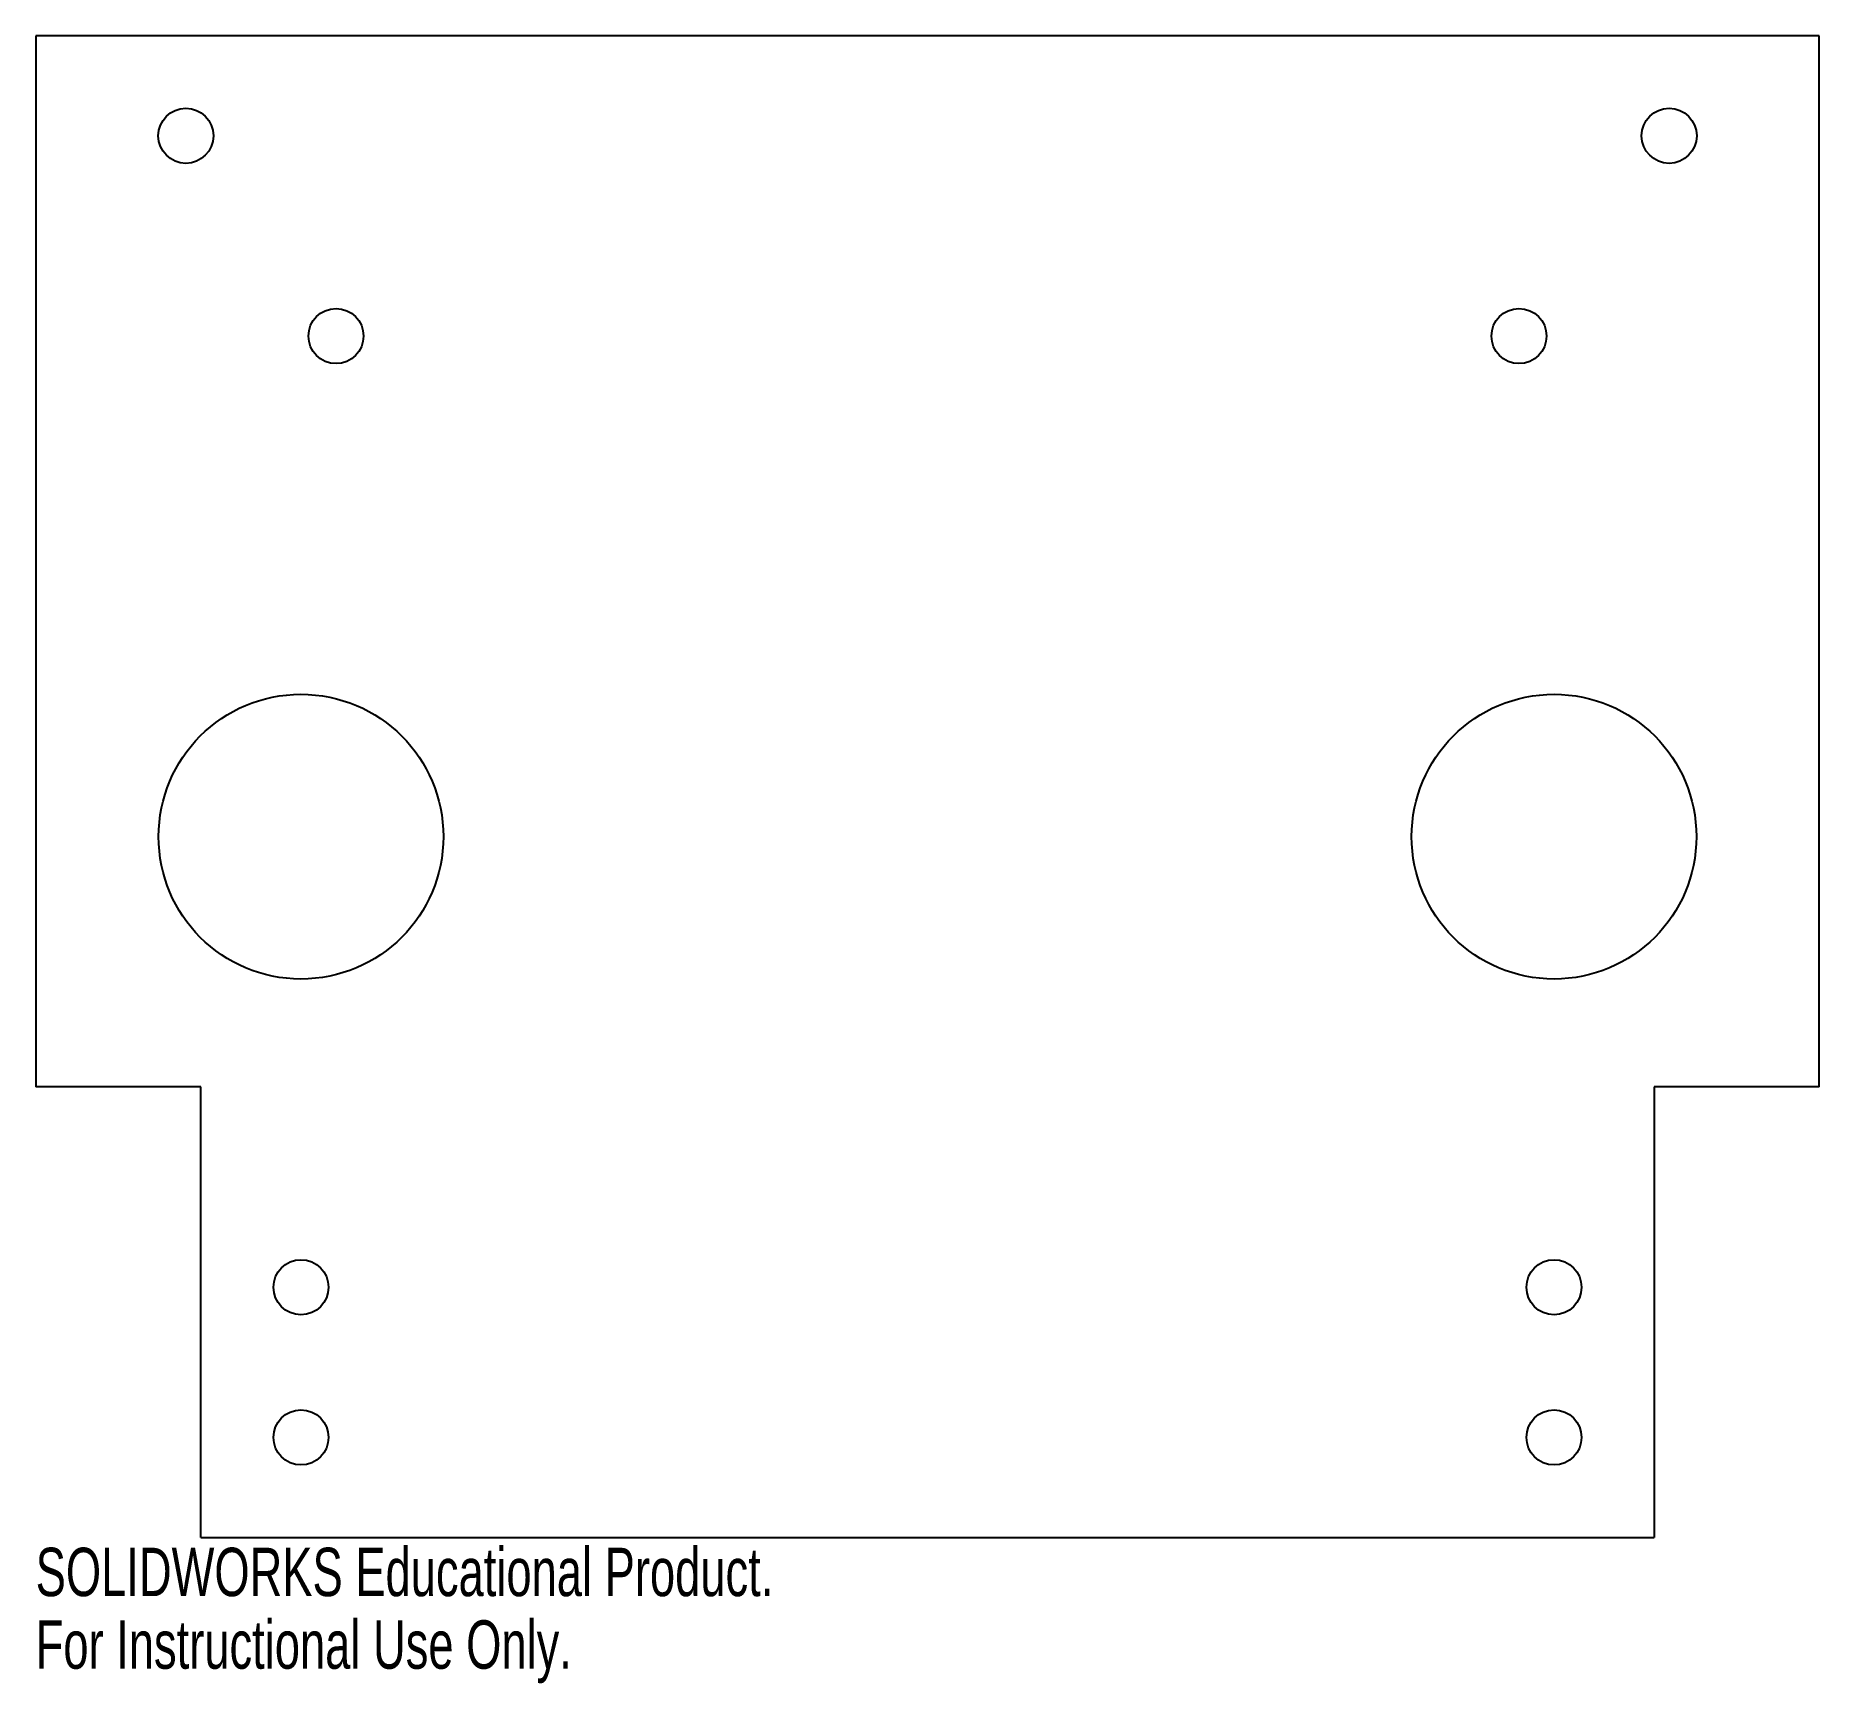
# Model space of a CAD drawing. Header units: millimetres. Extents: x 0 to 178, y -165 to 0.
import ezdxf

# ---------------------------------------------------------------- set-up
doc = ezdxf.new("R2010")
doc.units = ezdxf.units.MM
doc.styles.add('SLDTEXTSTYLE0', font='TXT', dxfattribs={"width": 0.7})

msp = doc.modelspace()

# ---------------------------------------------------------------- linework, layer by layer
at = {"color": 7, "linetype": 'Continuous', "lineweight": 25}
for p, q in [((0, 0), (0, -105)), ((178.16, 0), (0, 0)), ((178.16, -105), (178.16, 0)), ((16.5, -105), (0, -105)), ((16.5, -150), (16.5, -105)), ((178.16, -105), (161.66, -105)), ((161.66, -105), (161.66, -150)), ((16.5, -150), (161.66, -150))]:
    msp.add_line(p, q, dxfattribs=at)
for centre, radius in [((15, -10), 2.75), ((163.16, -10), 2.75), ((30, -30), 2.75), ((148.16, -30), 2.75), ((26.5, -80), 14.22), ((151.66, -80), 14.22), ((26.5, -125), 2.75), ((151.66, -125), 2.75), ((26.5, -140), 2.75), ((151.66, -140), 2.75)]:
    msp.add_circle(centre, radius, dxfattribs=at)

# ---------------------------------------------------------------- texts
at = {"color": 7, "linetype": 'Continuous', "char_height": 4.8336, "attachment_point": 1, "style": 'SLDTEXTSTYLE0'}
for s, insert in [('SOLIDWORKS Educational Product.', (0, -151.02)), ('For Instructional Use Only.', (0, -158.27))]:
    msp.add_mtext(s, dxfattribs=dict(at, insert=insert))

doc.saveas('drawing.dxf')
